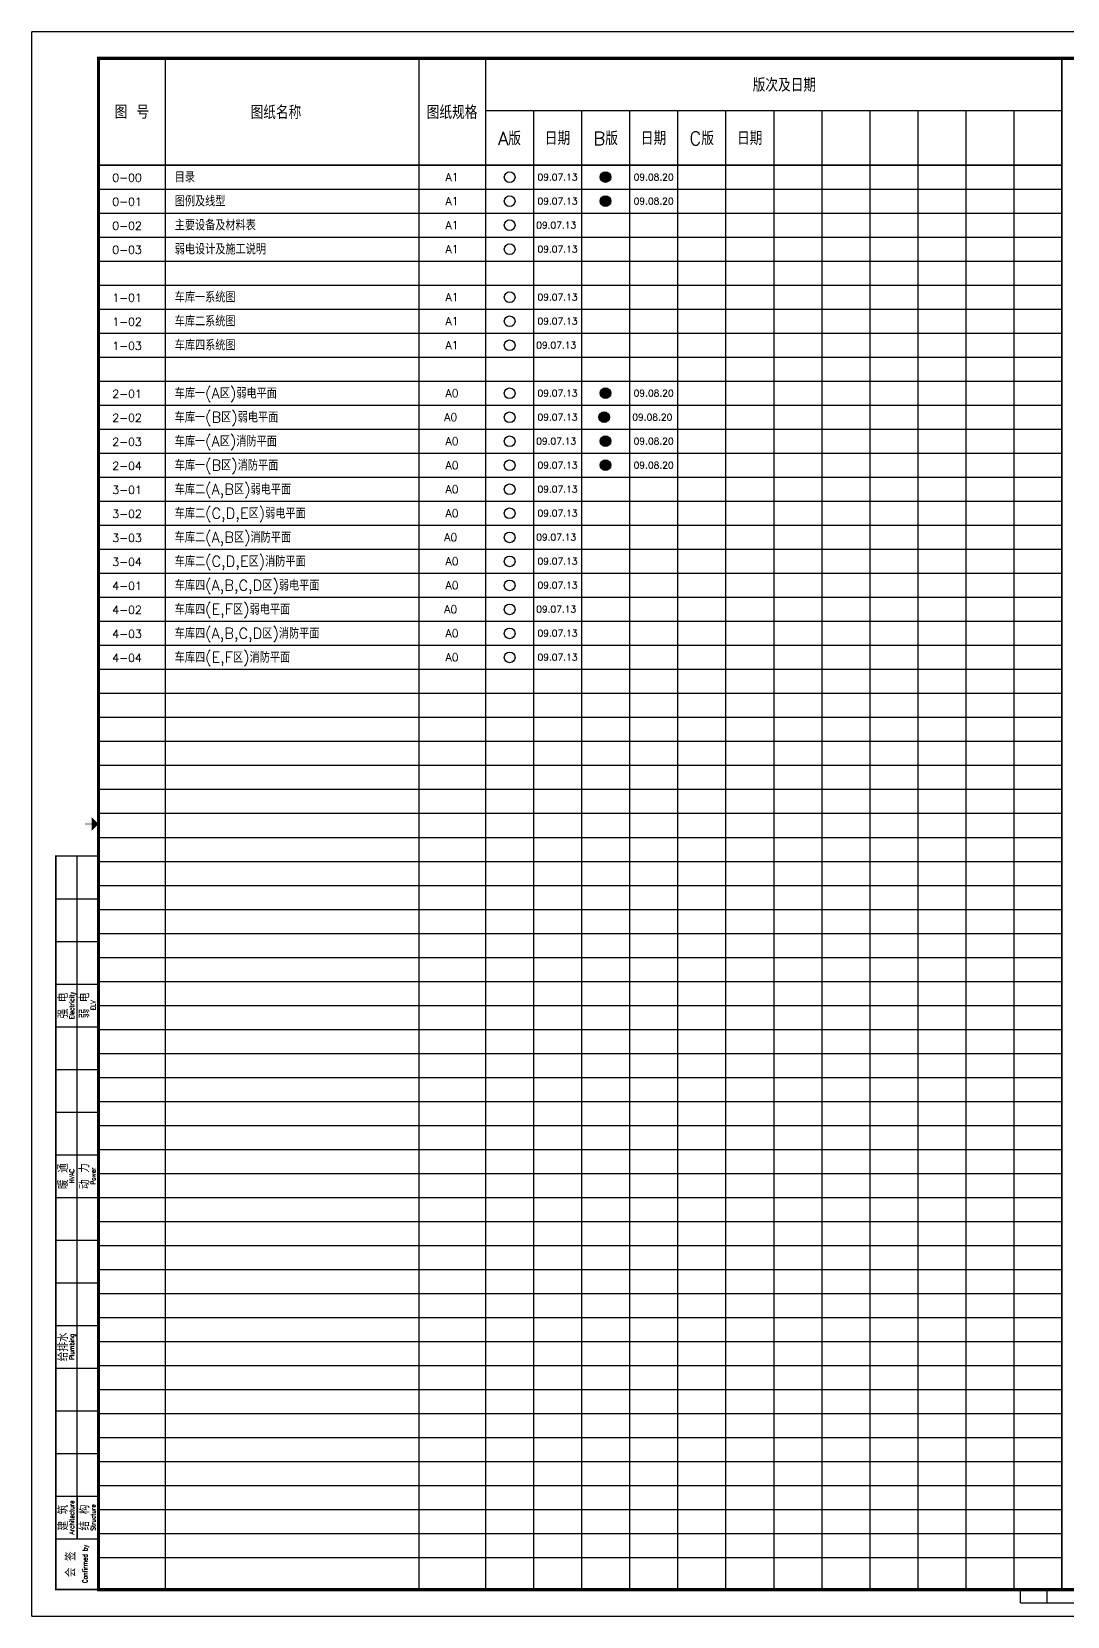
# Model space of a CAD drawing. Extents: x -1348811 to 123514, y -640545 to 749356.
# Drawn here: x -207849 to -169049, y -117874 to -58474 of the extents above; entities that cross this region are included whole.
import ezdxf
from ezdxf.enums import TextEntityAlignment as Align

# ---------------------------------------------------------------- set-up
doc = ezdxf.new("R2010")
doc.units = 0
doc.header["$LTSCALE"] = 10
doc.header["$MEASUREMENT"] = 0
doc.layers.get('0').update_dxf_attribs({"linetype": 'CONTINUOUS'})
doc.layers.add('图框', color=7, linetype='CONTINUOUS')
doc.styles.add('TKZ1', font='tjromant.shx', dxfattribs={"width": 0.7, "bigfont": 'tjhts.shx'})
doc.styles.add('TKZ2', font='tjromans.shx', dxfattribs={"bigfont": 'tjhts.shx'})
doc.styles.add('TKZ2_tjkts.shx', font='tjromant.shx', dxfattribs={"bigfont": 'tjkts.shx'})

# ---------------------------------------------------------------- blocks, each defined once
blk = doc.blocks.new('TJAD_TK_A1')
for p, q in [((517.38, 385.45), (517.38, 641.45)), ((509.38, 625.45), (525.38, 625.45)), ((509.38, 609.45), (525.38, 609.45)), ((509.38, 593.45), (525.38, 593.45)), ((509.38, 577.45), (525.38, 577.45)), ((509.38, 561.45), (525.38, 561.45)), ((509.38, 545.45), (525.38, 545.45)), ((509.38, 529.45), (525.38, 529.45)), ((509.38, 513.45), (525.38, 513.45)), ((509.38, 497.45), (525.38, 497.45)), ((509.38, 481.45), (525.38, 481.45)), ((509.38, 465.45), (525.38, 465.45)), ((509.38, 449.45), (525.38, 449.45)), ((509.38, 433.45), (525.38, 433.45)), ((509.38, 417.45), (525.38, 417.45)), ((509.38, 401.45), (525.38, 401.45)), ((517.38, 401.45), (517.38, 385.45)), ((509.38, 385.45), (525.38, 385.45))]:
    blk.add_line(p, q)
at = {"layer": '图框'}
for p, q in [((1341.38, 950.45), (500.38, 950.45)), ((500.38, 356.45), (500.38, 950.45)), ((870.88, 361.45), (870.88, 366.45)), ((880.88, 361.45), (880.88, 366.45)), ((500.38, 356.45), (1341.38, 356.45)), ((870.88, 361.45), (970.88, 361.45))]:
    blk.add_line(p, q, dxfattribs=at)
at = {"layer": '图框', "const_width": 1.2}
blk.add_lwpolyline([(1331.38, 940.45), (525.38, 940.45), (525.38, 366.45), (1331.38, 366.45)], close=True, dxfattribs=at)
at = {"layer": '图框'}
for points, const_width in [([(522.88, 653.45), (520.38, 653.45)], 0.3), ([(525.38, 366.45), (509.38, 366.45), (509.38, 641.45), (525.38, 641.45)], 0.6)]:
    blk.add_lwpolyline(points, dxfattribs=dict(at, const_width=const_width))
blk.add_solid([(522.88, 650.95), (522.88, 655.95), (525.38, 653.45)], dxfattribs=at)
at = {"style": 'TKZ2_tjkts.shx'}
for s, p in [('强 电', (512.17, 585.45)), ('弱 电', (520.17, 585.45)), ('暖 通', (512.17, 521.45)), ('动 力', (520.17, 521.45)), ('给排水', (512.17, 457.45)), ('建 筑', (512.17, 393.45)), ('结 构', (520.17, 393.45)), ('会 签', (515, 375.95))]:
    blk.add_text(s, height=3.6, rotation=90, dxfattribs=at).set_placement(p, align=Align.MIDDLE_CENTER)
at = {"style": 'TKZ2_tjkts.shx', "width": 0.8}
for s, p in [('Electricity', (515.4, 585.45)), ('ELV', (523.4, 585.45)), ('HVAC', (515.4, 521.45)), ('Power', (523.4, 521.45)), ('Plumbing', (515.4, 457.45)), ('Architecture', (515.4, 393.45)), ('Structure', (523.4, 393.45)), ('Confirmed by', (520.33, 376.06))]:
    blk.add_text(s, height=1.8, rotation=90, dxfattribs=at).set_placement(p, align=Align.MIDDLE_CENTER)

msp = doc.modelspace()

# ---------------------------------------------------------------- hatches: boundary and pattern name
for points in [[(-186149, -63923.8, 1), (-186549, -63923.8, 1)], [(-186149, -64823.8, 1), (-186549, -64823.8, 1)], [(-186149, -72023.8, 1), (-186549, -72023.8, 1)], [(-186199, -72923.8, 1), (-186599, -72923.8, 1)], [(-186149, -73823.8, 1), (-186549, -73823.8, 1)], [(-186149, -74723.8, 1), (-186549, -74723.8, 1)]]:
    msp.add_hatch(color=256).paths.add_polyline_path(points)

# ---------------------------------------------------------------- linework, layer by layer
for p, q in [((-202849, -59473.8), (-202849, -116873.8)), ((-193349, -59473.8), (-193349, -116873.8)), ((-193349, -59473.8), (-193349, -116873.8)), ((-190849, -59473.8), (-190849, -116873.8)), ((-169249, -116873.8), (-169249, -59473.8)), ((-190849, -61423.8), (-169249, -61423.8)), ((-189049, -61423.8), (-189049, -116873.8)), ((-187249, -61423.8), (-187249, -116873.8)), ((-185449, -61423.8), (-185449, -116873.8)), ((-183649, -61423.8), (-183649, -116873.8)), ((-181849, -61423.8), (-181849, -116873.8)), ((-180049, -61423.8), (-180049, -116873.8)), ((-178249, -61423.8), (-178249, -116873.8)), ((-176449, -61423.8), (-176449, -116873.8)), ((-174649, -61423.8), (-174649, -116873.8)), ((-172849, -61423.8), (-172849, -116873.8)), ((-171049, -61423.8), (-171049, -116873.8)), ((-205349, -63473.8), (-169249, -63473.8)), ((-202849, -63473.8), (-202849, -64373.8)), ((-205349, -64373.8), (-169249, -64373.8)), ((-205349, -65273.8), (-169249, -65273.8)), ((-205349, -66173.8), (-169249, -66173.8)), ((-205349, -67073.8), (-169249, -67073.8)), ((-205349, -67973.8), (-169249, -67973.8)), ((-205349, -68873.8), (-169249, -68873.8)), ((-205349, -69773.8), (-169249, -69773.8)), ((-205349, -70673.8), (-169249, -70673.8)), ((-205349, -71573.8), (-169249, -71573.8)), ((-205349, -72473.8), (-169249, -72473.8)), ((-205349, -73373.8), (-169249, -73373.8)), ((-205349, -74273.8), (-169249, -74273.8)), ((-205349, -75173.8), (-169249, -75173.8)), ((-205349, -76073.8), (-169249, -76073.8)), ((-205349, -76973.8), (-169249, -76973.8)), ((-205349, -77873.8), (-169249, -77873.8)), ((-205349, -78773.8), (-169249, -78773.8)), ((-205349, -79673.8), (-169249, -79673.8)), ((-205349, -80573.8), (-169249, -80573.8)), ((-205349, -81473.8), (-169249, -81473.8)), ((-205349, -82373.8), (-169249, -82373.8)), ((-205349, -83273.8), (-169249, -83273.8)), ((-205349, -84173.8), (-169249, -84173.8)), ((-205349, -85073.8), (-169249, -85073.8)), ((-205349, -85973.8), (-169249, -85973.8)), ((-205349, -86873.8), (-169249, -86873.8)), ((-205349, -87773.8), (-169249, -87773.8)), ((-205349, -88673.8), (-169249, -88673.8)), ((-205349, -89573.8), (-169249, -89573.8)), ((-205349, -90473.8), (-169249, -90473.8)), ((-205349, -91373.8), (-169249, -91373.8)), ((-205349, -92273.8), (-169249, -92273.8)), ((-205349, -93173.8), (-169249, -93173.8)), ((-205349, -94073.8), (-169249, -94073.8)), ((-205349, -94973.8), (-169249, -94973.8)), ((-205349, -95873.8), (-169249, -95873.8)), ((-205349, -96773.8), (-169249, -96773.8)), ((-205349, -97673.8), (-169249, -97673.8)), ((-205349, -98573.8), (-169249, -98573.8)), ((-205349, -99473.8), (-169249, -99473.8)), ((-205349, -100373.8), (-169249, -100373.8)), ((-205349, -101273.8), (-169249, -101273.8)), ((-205349, -102173.8), (-169249, -102173.8)), ((-205349, -103073.8), (-169249, -103073.8)), ((-205349, -103973.8), (-169249, -103973.8)), ((-205349, -104873.8), (-169249, -104873.8)), ((-205349, -105773.8), (-169249, -105773.8)), ((-205349, -106673.8), (-169249, -106673.8)), ((-205349, -107573.8), (-169249, -107573.8)), ((-205349, -108473.8), (-169249, -108473.8)), ((-205349, -109373.8), (-169249, -109373.8)), ((-205349, -110273.8), (-169249, -110273.8)), ((-205349, -111173.8), (-169249, -111173.8)), ((-205349, -112073.8), (-169249, -112073.8)), ((-205349, -112973.8), (-169249, -112973.8)), ((-205349, -113873.8), (-169249, -113873.8)), ((-205349, -114773.8), (-169249, -114773.8)), ((-205349, -115673.8), (-169249, -115673.8))]:
    msp.add_line(p, q)
msp.add_lwpolyline([(-132749, -116873.8, 60, 60, 0), (-132749, -59473.8, 50, 50, 0), (-205349, -59473.8, 50, 50, 0), (-205349, -116873.8, 50, 50, 0), (-132749, -116873.8, 50, 50, 0)], format="xyseb")
msp.add_lwpolyline([(-205349, -59473.8), (-132749, -59473.8), (-132749, -116873.8), (-205349, -116873.8)], close=True)
at = {"const_width": 60}
for points in [[(-169249, -59473.8), (-169249, -116873.8)], [(-169249, -63473.8), (-205349, -63473.8)]]:
    msp.add_lwpolyline(points, dxfattribs=at)
for centre in [(-189941.6, -63928.2), (-186349, -63923.8), (-189941.6, -64828.2), (-186349, -64823.8), (-189941.6, -65728.2), (-189941.6, -66628.2), (-189941.6, -68428.2), (-189941.6, -69328.2), (-189941.6, -70228.2), (-189941.6, -72028.2), (-186349, -72023.8), (-189941.6, -72928.2), (-186399, -72923.8), (-189941.6, -73828.2), (-186349, -73823.8), (-189941.6, -74728.2), (-186349, -74723.8), (-189941.6, -75628.2), (-189941.6, -76528.2), (-189941.6, -77428.2), (-189941.6, -78328.2), (-189941.6, -79228.2), (-189941.6, -80128.2), (-189941.6, -81028.2), (-189941.6, -81928.2)]:
    msp.add_circle(centre, 200)

# ---------------------------------------------------------------- block references
at = {"layer": '图框', "xscale": 100, "yscale": 100, "zscale": 100}
msp.add_blockref('TJAD_TK_A1', (-257886.9, -153518.7), dxfattribs=at)

# ---------------------------------------------------------------- texts
for s, height, style, p in [('版次及日期', 500, 'TKZ2', (-179649, -60448.8)), ('图 号', 500, 'TKZ2', (-204099, -61473.8)), ('图纸名称', 500, 'TKZ2', (-198699, -61473.8)), ('图纸规格', 500, 'TKZ2', (-192099, -61473.8)), ('A版', 500, 'TKZ2', (-189949, -62448.8)), ('日期', 500, 'TKZ2', (-188149, -62448.8)), ('B版', 500, 'TKZ2', (-186349, -62448.8)), ('日期', 500, 'TKZ2', (-184549, -62448.8)), ('C版', 500, 'TKZ2', (-182749, -62448.8)), ('日期', 500, 'TKZ2', (-180949, -62448.8)), ('09.07.13', 250, 'TKZ1', (-188149, -63923.8)), ('09.08.20', 250, 'TKZ1', (-184549, -63923.8)), ('09.07.13', 250, 'TKZ1', (-188149, -64823.8)), ('09.08.20', 250, 'TKZ1', (-184549, -64823.8)), ('09.07.13', 250, 'TKZ1', (-188199, -65723.8)), ('09.07.13', 250, 'TKZ1', (-188149, -66623.8)), ('09.07.13', 250, 'TKZ1', (-188149, -68423.8)), ('09.07.13', 250, 'TKZ1', (-188149, -69323.8)), ('09.07.13', 250, 'TKZ1', (-188199, -70223.8)), ('09.07.13', 250, 'TKZ1', (-188149, -72023.8)), ('09.08.20', 250, 'TKZ1', (-184549, -72023.8)), ('09.07.13', 250, 'TKZ1', (-188149, -72923.8)), ('09.08.20', 250, 'TKZ1', (-184599, -72923.8)), ('09.07.13', 250, 'TKZ1', (-188199, -73823.8)), ('09.08.20', 250, 'TKZ1', (-184549, -73823.8)), ('09.07.13', 250, 'TKZ1', (-188149, -74723.8)), ('09.08.20', 250, 'TKZ1', (-184549, -74723.8)), ('09.07.13', 250, 'TKZ1', (-188149, -75623.8)), ('09.07.13', 250, 'TKZ1', (-188149, -76523.8)), ('09.07.13', 250, 'TKZ1', (-188199, -77423.8)), ('09.07.13', 250, 'TKZ1', (-188149, -78323.8)), ('09.07.13', 250, 'TKZ1', (-188149, -79223.8)), ('09.07.13', 250, 'TKZ1', (-188199, -80123.8)), ('09.07.13', 250, 'TKZ1', (-188149, -81023.8)), ('09.07.13', 250, 'TKZ1', (-188149, -81923.8))]:
    msp.add_text(s, height=height, dxfattribs=dict(style=style)).set_placement(p, align=Align.MIDDLE)
at = {"style": 'TKZ1'}
for s, height, p in [('0-00', 300, (-204830.2, -63948.7)), ('目录', 400, (-202491.2, -63923.8)), ('0-01', 300, (-204830.2, -64848.7)), ('图例及线型', 400, (-202491.2, -64823.8)), ('0-02', 300, (-204830.2, -65748.7)), ('主要设备及材料表', 400, (-202491.2, -65723.8)), ('0-03', 300, (-204830.2, -66648.7)), ('弱电设计及施工说明', 400, (-202491.2, -66623.8)), ('1-01', 300, (-204830.2, -68448.7)), ('车库一系统图', 400, (-202491.2, -68423.8)), ('1-02', 300, (-204830.2, -69348.7)), ('车库二系统图', 400, (-202491.2, -69323.8)), ('车库四系统图', 400, (-202491.2, -70223.8)), ('1-03', 300, (-204830.2, -70248.7)), ('车库一(A区)弱电平面', 400, (-202491.2, -72023.8)), ('2-01', 300, (-204830.2, -72048.7)), ('2-02', 300, (-204830.2, -72948.7)), ('车库一(B区)弱电平面', 400, (-202491.2, -72923.8)), ('车库一(A区)消防平面', 400, (-202491.2, -73823.8)), ('2-03', 300, (-204830.2, -73848.7)), ('2-04', 300, (-204830.2, -74748.7)), ('车库一(B区)消防平面', 400, (-202491.2, -74723.8)), ('车库二(A,B区)弱电平面', 400, (-202491.2, -75623.8)), ('3-01', 300, (-204830.2, -75648.7)), ('3-02', 300, (-204830.2, -76548.7)), ('车库二(C,D,E区)弱电平面', 400, (-202491.2, -76523.8)), ('车库二(A,B区)消防平面', 400, (-202491.2, -77423.8)), ('3-03', 300, (-204830.2, -77448.7)), ('3-04', 300, (-204830.2, -78348.7)), ('车库二(C,D,E区)消防平面', 400, (-202491.2, -78323.8)), ('车库四(A,B,C,D区)弱电平面', 400, (-202491.2, -79223.8)), ('4-01', 300, (-204830.2, -79248.7)), ('4-02', 300, (-204830.2, -80148.7)), ('车库四(E,F区)弱电平面', 400, (-202491.2, -80123.8)), ('车库四(A,B,C,D区)消防平面', 400, (-202491.2, -81023.8)), ('4-03', 300, (-204830.2, -81048.7)), ('4-04', 300, (-204830.2, -81948.7)), ('车库四(E,F区)消防平面', 400, (-202491.2, -81923.8))]:
    msp.add_text(s, height=height, dxfattribs=at).set_placement(p, align=Align.MIDDLE_LEFT)
for s, p in [('A1', (-192099, -63923.8)), ('A1', (-192099, -64823.8)), ('A1', (-192099, -65723.8)), ('A1', (-192099, -66623.8)), ('A1', (-192099, -68423.8)), ('A1', (-192099, -69323.8)), ('A1', (-192099, -70223.8)), ('A0', (-192099, -72023.8)), ('A0', (-192149, -72923.8)), ('A0', (-192099, -73823.8)), ('A0', (-192099, -74723.8)), ('A0', (-192099, -75623.8)), ('A0', (-192099, -76523.8)), ('A0', (-192149, -77423.8)), ('A0', (-192099, -78323.8)), ('A0', (-192099, -79223.8)), ('A0', (-192149, -80123.8)), ('A0', (-192099, -81023.8)), ('A0', (-192099, -81923.8))]:
    msp.add_text(s, height=300, dxfattribs=at).set_placement(p, align=Align.MIDDLE_CENTER)

doc.saveas('drawing.dxf')
